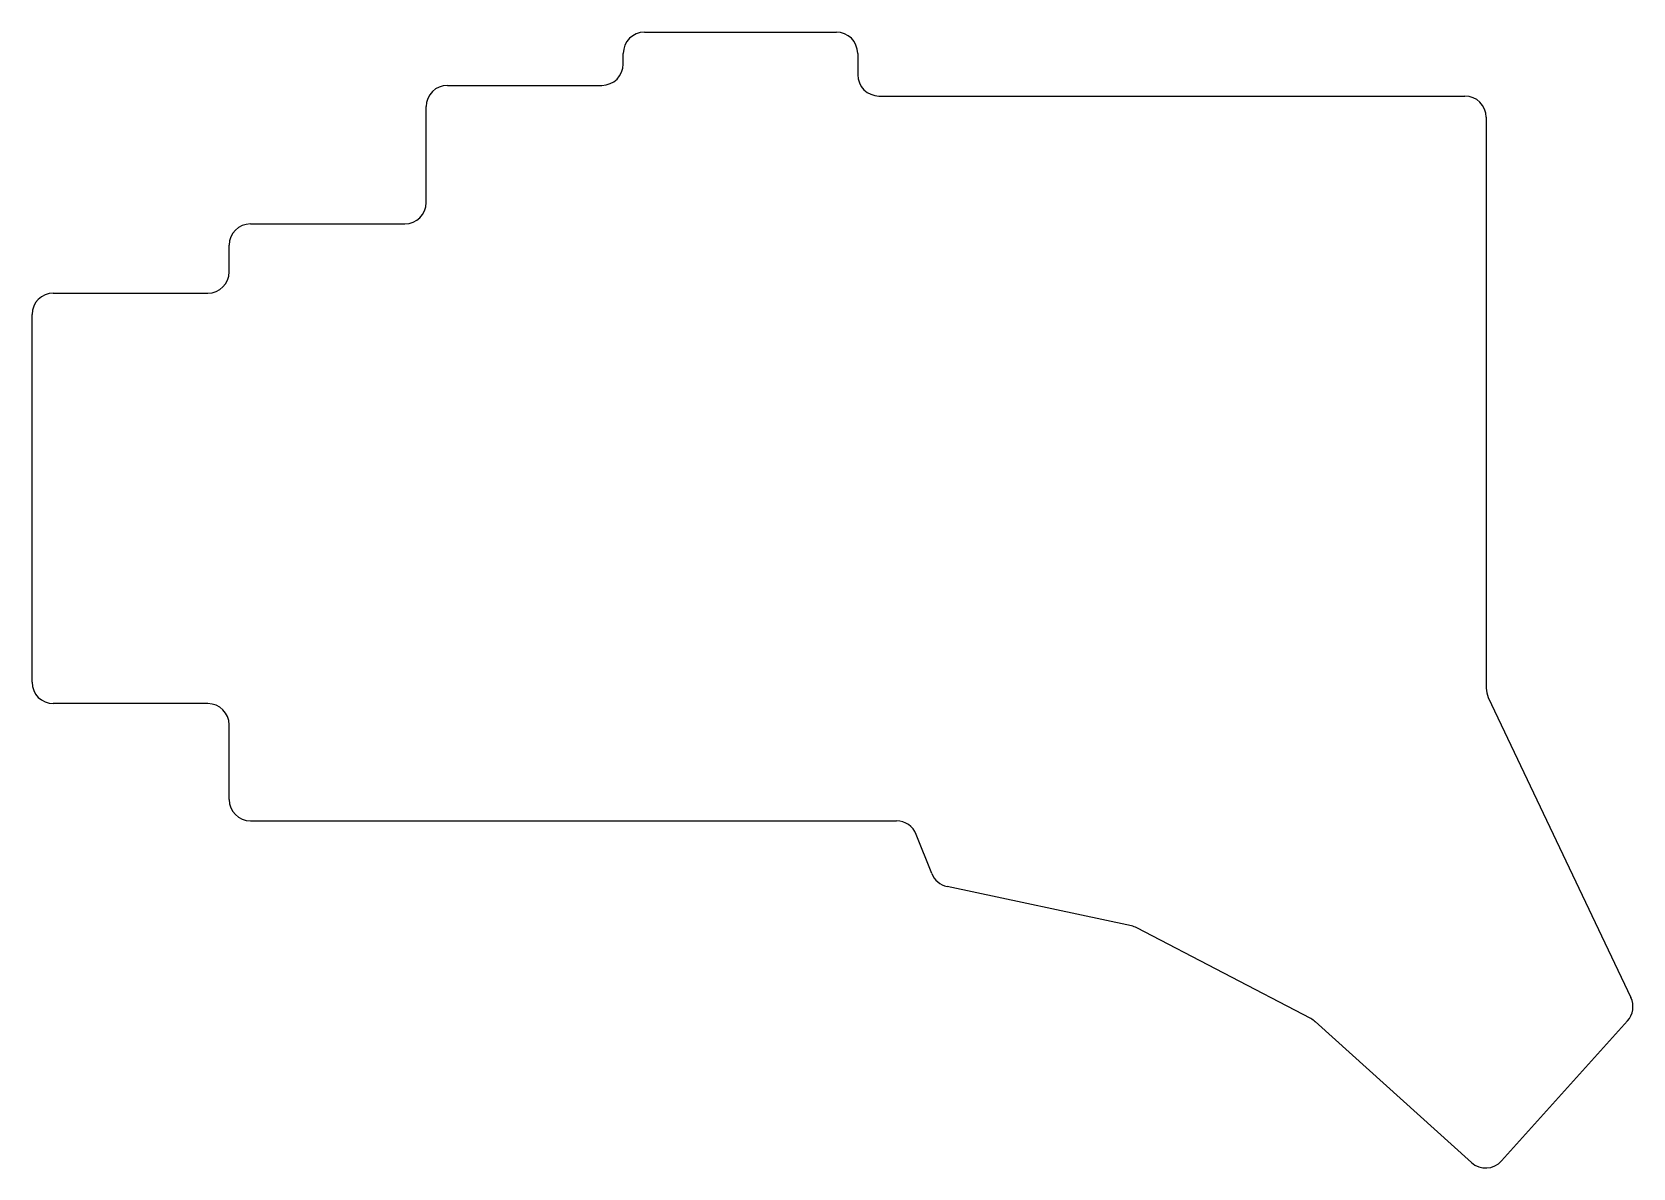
# Model space of a CAD drawing. Header units: millimetres. Extents: x 39 to 189, y -137 to -30.
import ezdxf

# ---------------------------------------------------------------- set-up
doc = ezdxf.new("R2010")
doc.units = ezdxf.units.MM

msp = doc.modelspace()

# ---------------------------------------------------------------- linework, layer by layer
at = {"linetype": 'CONTINUOUS'}
for p, q in [((96.5, -30), (114.5, -30)), ((94.5, -33), (94.5, -32)), ((116.5, -32), (116.5, -34)), ((78, -35), (92.5, -35)), ((118.5, -36), (173.5, -36)), ((76, -46), (76, -37)), ((175.5, -38), (175.5, -91.55)), ((59.5, -48), (74, -48)), ((57.5, -52.5), (57.5, -50)), ((41, -54.5), (55.5, -54.5)), ((39, -91), (39, -56.5)), ((55.5, -93), (41, -93)), ((175.69, -92.41), (189.08, -120.57)), ((57.5, -102), (57.5, -95)), ((59.5, -104), (120.14, -104)), ((123.45, -108.93), (122, -105.26)), ((142.2, -113.85), (124.89, -110.15)), ((159.03, -122.54), (142.71, -114.04)), ((174.12, -136.04), (159.44, -122.83)), ((188.76, -122.77), (176.94, -135.89))]:
    msp.add_line(p, q, dxfattribs=at)
for centre, start, end in [((96.5, -32), 90, 180), ((114.5, -32), 0, 90), ((92.5, -33), 270, 0), ((118.5, -34), 180, 270), ((78, -37), 90, 180), ((173.5, -38), 0, 90), ((74, -46), 270, 0), ((59.5, -50), 90, 180), ((55.5, -52.5), 270, 0), ((41, -56.5), 90, 180), ((41, -91), 180, 270), ((177.5, -91.55), 180, 205.4252), ((55.5, -95), 0, 90), ((59.5, -102), 180, 270), ((120.14, -106), 21.5651, 90), ((125.31, -108.2), 201.5651, 257.9374), ((141.78, -115.81), 62.4699, 77.9374), ((187.27, -121.43), 318, 25.4252), ((158.1, -124.32), 48, 62.4699), ((175.45, -134.56), 228, 318)]:
    msp.add_arc(centre, 2, start, end, dxfattribs=at)

doc.saveas('drawing.dxf')
